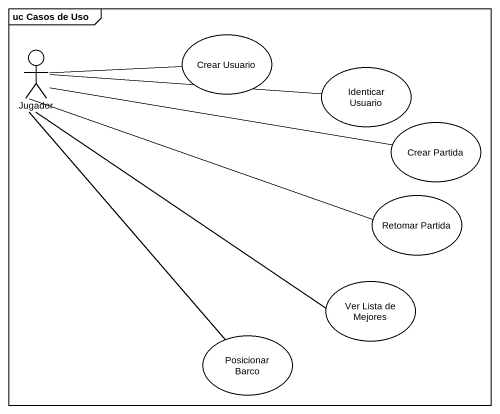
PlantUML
@startuml
mainframe uc Casos de Uso
usecase "Crear Usuario" as Crear_Usuario
actor Jugador
usecase "Identicar Usuario" as Identicar_Usuario
usecase "Crear Partida" as Crear_Partida
usecase "Retomar Partida" as Retomar_Partida
usecase "Ver Lista de Mejores" as Ver_Lista_de_Mejores
usecase "Posicionar Barco" as Posicionar_Barco
Jugador -right- Crear_Usuario
Jugador -right- Identicar_Usuario
Jugador -right- Crear_Partida
Jugador -right- Retomar_Partida
Jugador -- Ver_Lista_de_Mejores
Jugador -- Posicionar_Barco
@enduml
